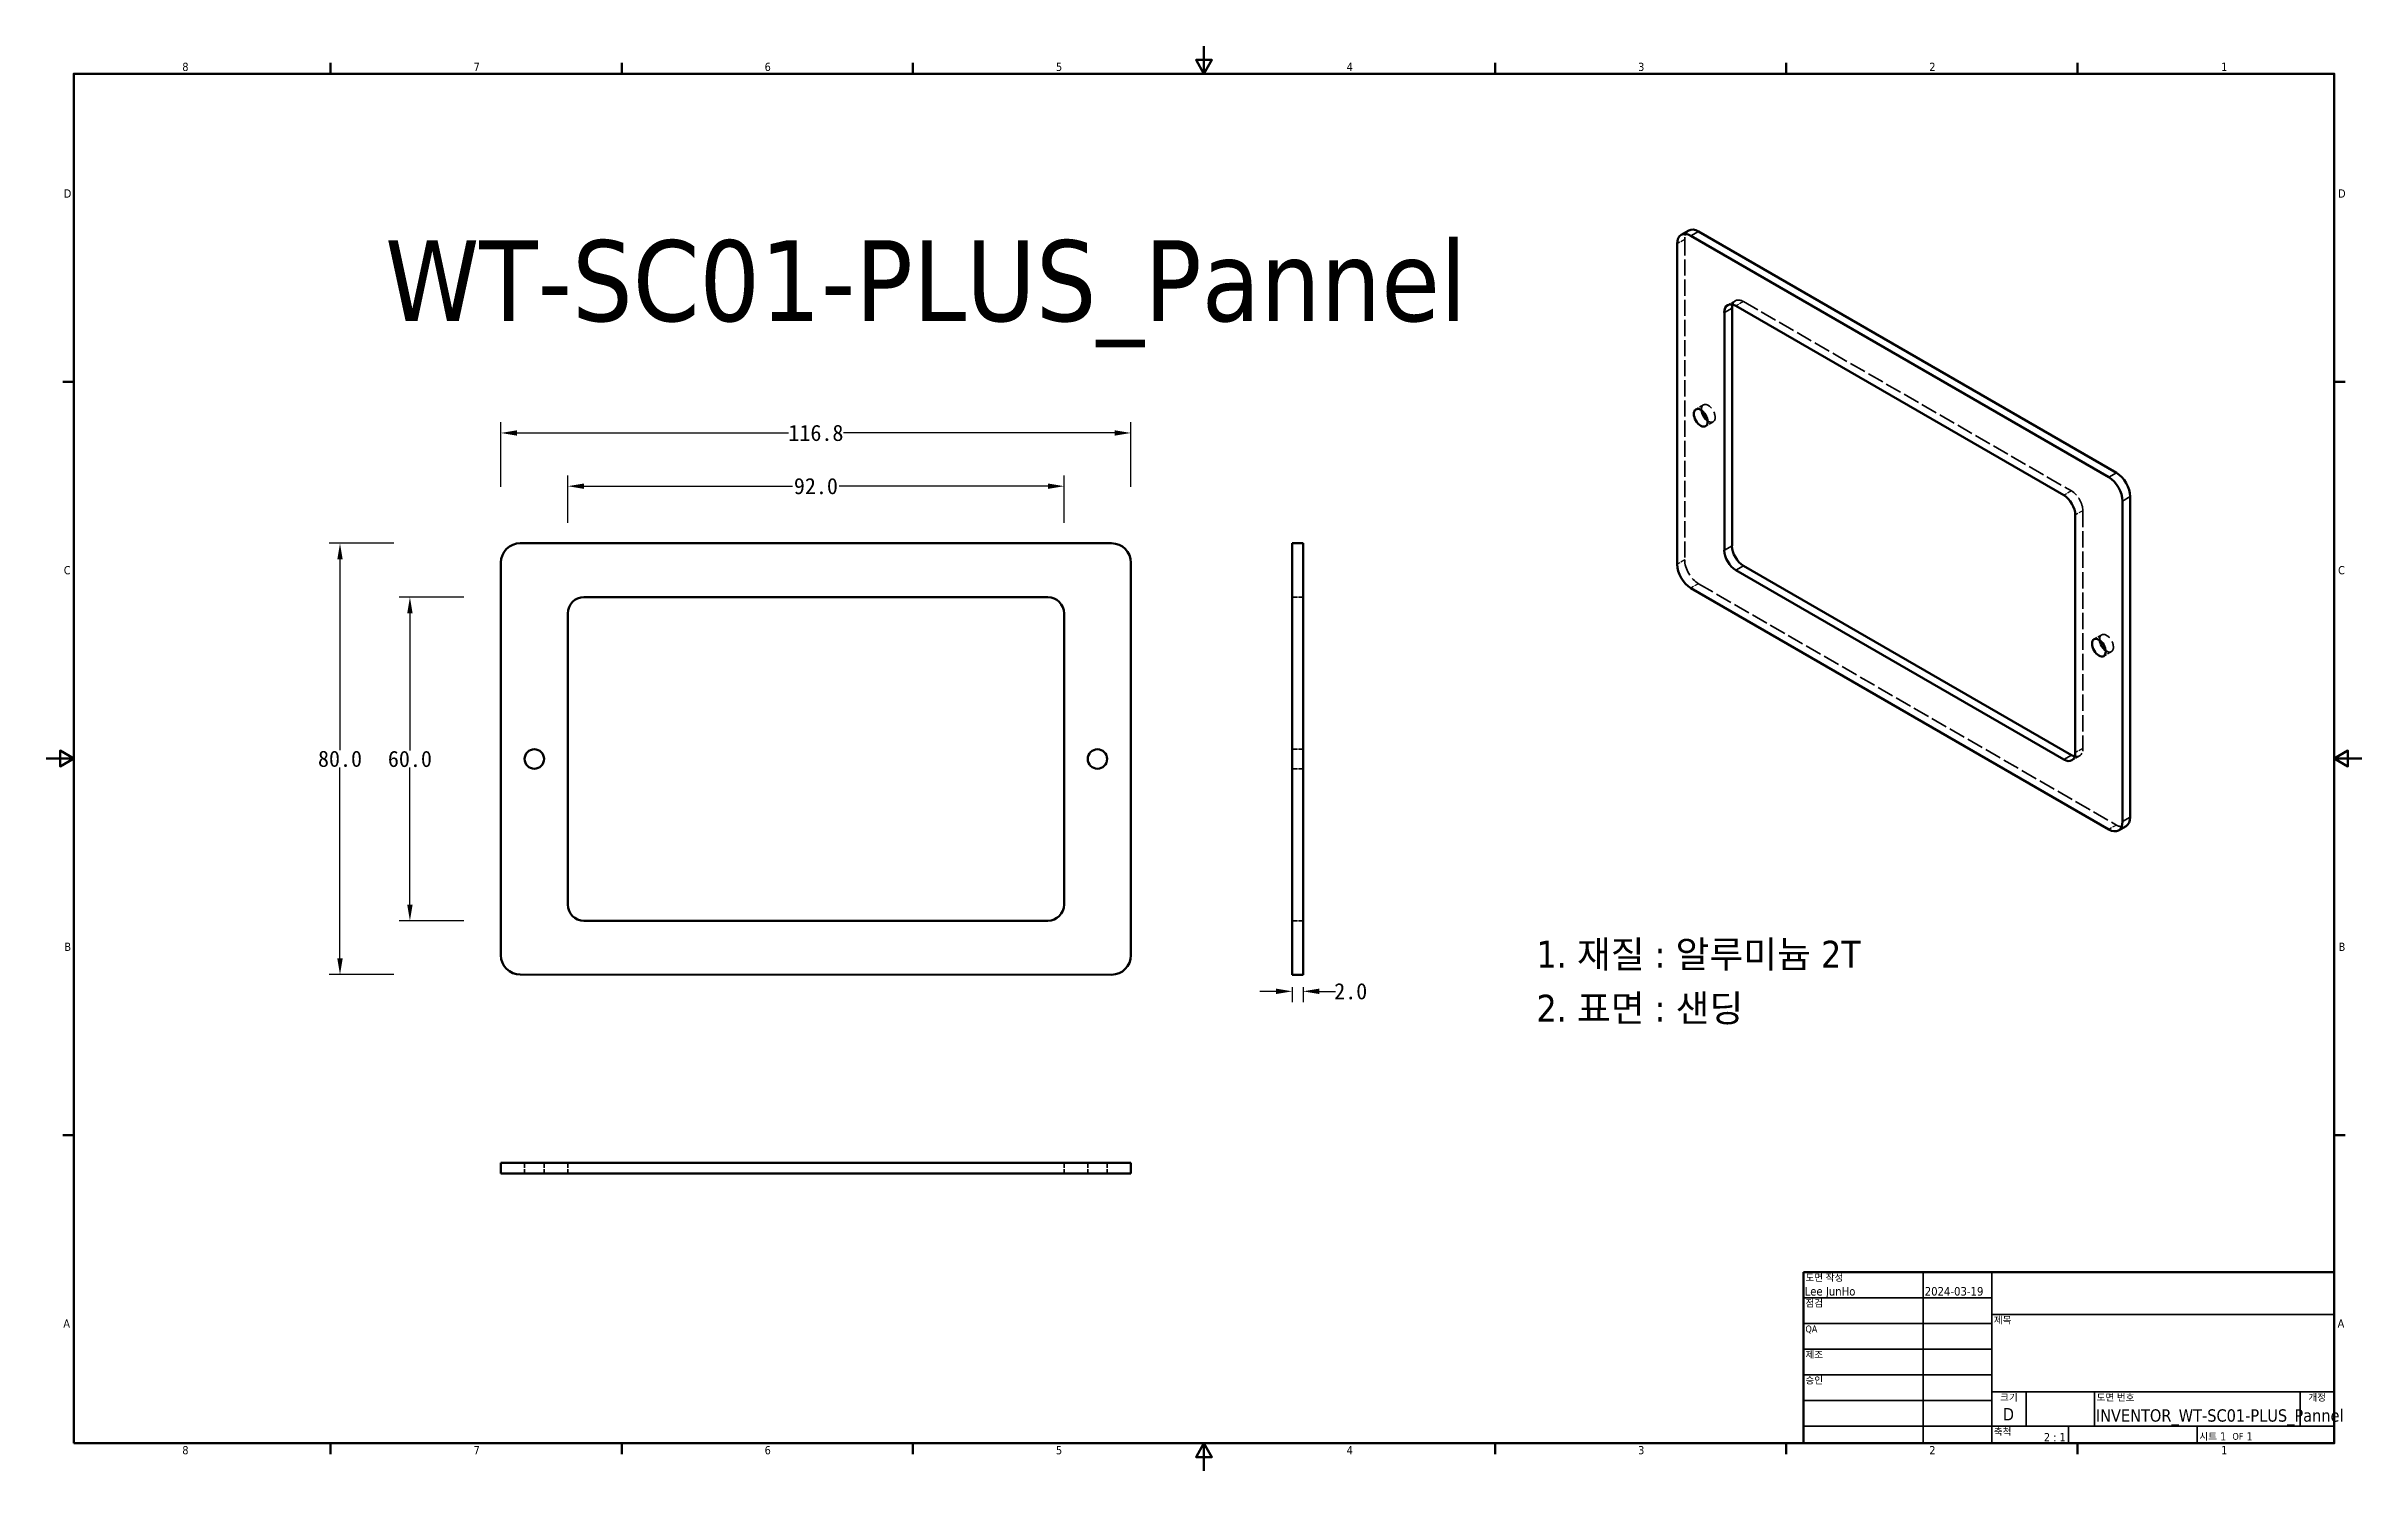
# Model space of a CAD drawing. Header units: millimetres. Extents: x -504 to -75, y -311 to -47.
import ezdxf
from ezdxf.enums import TextEntityAlignment as Align

# ---------------------------------------------------------------- set-up
doc = ezdxf.new("R2010")
doc.units = ezdxf.units.MM
doc.header["$LTSCALE"] = 0.666667
doc.linetypes.add('DASHED', pattern=[0.2067, 0.1654, -0.0413])
for name, color, linetype, lineweight in [('경계(ANSI)', 7, 'Continuous', 70), ('외형선(ANSI)', 7, 'Continuous', 50), ('은선 (ANSI)', 7, 'DASHED', 35), ('제목(ANSI)', 7, 'Continuous', 50), ('좁은 외형선(ANSI)', 7, 'Continuous', 35), ('좁은 은선 (ANSI)', 7, 'DASHED', 25)]:
    doc.layers.add(name, color=color, linetype=linetype, lineweight=lineweight)
doc.styles.add('주 텍스트 (ANSI)', font='tahoma.ttf')
doc.styles.add('텍스트 스타일30', font='tahoma.ttf')
doc.styles.add('텍스트 스타일38', font='tahoma.ttf')
doc.styles.add('텍스트 스타일39', font='tahoma.ttf')
doc.dimstyles.new('JunHo', dxfattribs={"dimtxt": 3, "dimasz": 3, "dimexe": 2, "dimexo": 0.0625, "dimgap": 0.09, "dimtad": 0, "dimtih": 1, "dimtoh": 1, "dimdec": 1, "dimzin": 0, "dimdsep": 46, "dimtxsty": 'Standard', "dimcen": 0.09, "dimadec": 0, "dimazin": 0, "dimtfac": 1, "dimtdec": 4, "dimtofl": 0, "dimtmove": 0, "dimatfit": 3, "dimfxl": 10, "dimfxlon": 1, "dimtolj": 1, "dimtzin": 0, "dimarcsym": 0})

# ---------------------------------------------------------------- blocks, each defined once
blk = doc.blocks.new('경계 기본 경계')
at = {"layer": '경계(ANSI)'}
for p, q in [((107.95, 533.4), (107.95, 537.46)), ((215.9, 533.4), (215.9, 537.46)), ((323.85, 533.4), (323.85, 537.46)), ((539.75, 533.4), (539.75, 537.46)), ((647.7, 533.4), (647.7, 537.46)), ((755.65, 533.4), (755.65, 537.46)), ((12.7, 419.1), (8.64, 419.1)), ((850.9, 419.1), (854.96, 419.1)), ((12.7, 139.7), (8.64, 139.7)), ((850.9, 139.7), (854.96, 139.7)), ((107.95, 25.4), (107.95, 21.34)), ((215.9, 25.4), (215.9, 21.34)), ((323.85, 25.4), (323.85, 21.34)), ((539.75, 25.4), (539.75, 21.34)), ((647.7, 25.4), (647.7, 21.34)), ((755.65, 25.4), (755.65, 21.34))]:
    blk.add_line(p, q, dxfattribs=at)
at = {"layer": '경계(ANSI)', "flags": 128}
for points in [[(431.8, 543.56), (431.8, 533.4), (428.87, 538.48), (434.73, 538.48), (431.8, 533.4)], [(12.7, 25.4), (12.7, 533.4), (850.9, 533.4), (850.9, 25.4), (12.7, 25.4)], [(2.54, 279.4), (12.7, 279.4), (7.62, 282.33), (7.62, 276.47), (12.7, 279.4)], [(861.06, 279.4), (850.9, 279.4), (855.98, 282.33), (855.98, 276.47), (850.9, 279.4)], [(431.8, 15.24), (431.8, 25.4), (428.87, 20.32), (434.73, 20.32), (431.8, 25.4)]]:
    blk.add_lwpolyline(points, dxfattribs=at)
at = {"layer": '경계(ANSI)', "char_height": 3.05, "attachment_point": 7, "style": '주 텍스트 (ANSI)'}
for s, insert in [('8', (52.98, 534.35)), ('7', (160.98, 534.42)), ('6', (268.9, 534.35)), ('5', (376.93, 534.35)), ('4', (484.71, 534.42)), ('3', (592.78, 534.35)), ('2', (700.75, 534.42)), ('1', (808.94, 534.42)), ('D', (9.04, 487.43)), ('D', (852.32, 487.43)), ('C', (9.04, 347.67)), ('C', (852.32, 347.67)), ('B', (9.23, 208.03)), ('B', (852.51, 208.03)), ('A', (8.86, 68.33)), ('A', (852.14, 68.33)), ('8', (52.98, 21.27)), ('7', (160.98, 21.34)), ('6', (268.9, 21.27)), ('5', (376.93, 21.27)), ('4', (484.71, 21.34)), ('3', (592.78, 21.27)), ('2', (700.75, 21.34)), ('1', (808.94, 21.34))]:
    blk.add_mtext(s, dxfattribs=dict(at, insert=insert))
blk = doc.blocks.new('제목 블록 ANSI - 대형')
at = {"layer": '제목(ANSI)'}
for p, q in [((127, 189.23), (127, 125.73)), ((323.85, 189.23), (127, 189.23)), ((323.85, 125.73), (323.85, 189.23)), ((127, 125.73), (323.85, 125.73))]:
    blk.add_line(p, q, dxfattribs=at)
at = {"layer": '제목(ANSI)', "lineweight": 35}
for p, q in [((171.45, 125.73), (171.45, 189.23)), ((196.85, 125.73), (196.85, 189.23)), ((127, 179.7), (196.85, 179.7)), ((196.85, 173.48), (323.85, 173.48)), ((127, 170.18), (196.85, 170.18)), ((127, 160.65), (196.85, 160.65)), ((127, 151.13), (196.85, 151.13)), ((127, 141.6), (196.85, 141.6)), ((323.85, 144.78), (196.85, 144.78)), ((209.55, 132.08), (209.55, 144.78)), ((234.95, 132.08), (234.95, 144.78)), ((311.15, 132.08), (311.15, 144.78)), ((196.85, 132.08), (127, 132.08)), ((323.85, 132.08), (196.85, 132.08)), ((225.3, 132.08), (225.3, 125.73)), ((273.05, 132.08), (273.05, 125.73))]:
    blk.add_line(p, q, dxfattribs=at)
at = {"layer": '제목(ANSI)', "style": '텍스트 스타일38'}
for s, p in [('도면 작성', (127.76, 188.47)), ('점검', (127.76, 178.94)), ('제목', (197.61, 172.72)), ('QA', (127.76, 169.42)), ('제조', (127.76, 159.89)), ('승인', (127.76, 150.37)), ('도면 번호', (235.71, 144.02)), ('축척', (197.61, 131.32))]:
    blk.add_text(s, height=2.54, dxfattribs=at).set_placement(p, align=Align.TOP_LEFT)
for s, p in [('크기', (203.2, 144.02)), ('개정', (317.5, 144.02))]:
    blk.add_text(s, height=2.54, dxfattribs=at).set_placement(p, align=Align.TOP_CENTER)
at = {"layer": '제목(ANSI)', "insert": (273.81, 126.49), "char_height": 3.048, "attachment_point": 7, "style": '주 텍스트 (ANSI)'}
blk.add_mtext('\\A1;\\fTahoma|b0|i0;\\H2.5400;시트\\fTahoma|b0|i0;\\H3.0480; 1  \\fTahoma|b0|i0;\\H2.5400;OF\\fTahoma|b0|i0;\\H3.0480; 1 ', dxfattribs=at)
at = {"layer": '제목(ANSI)'}
for tag, p, height, style in [('작성자_001', (127.44, 180.53), 3.17, '텍스트 스타일39'), ('작성_날짜_001', (171.98, 180.53), 3.17, '텍스트 스타일39'), ('시트_크기_001', (200.93, 134.24), 4.57, '텍스트 스타일30'), ('부품_번호_001', (235.49, 132.95), 4.57, '텍스트 스타일30'), ('초기_뷰_축척_001', (212.64, 126.56), 3.05, '주 텍스트 (ANSI)')]:
    blk.add_attdef(tag, p, '', height=height, dxfattribs=dict(at, style=style))
at = {"layer": '제목(ANSI)', "style": '텍스트 스타일39'}
for tag, p in [('회사', (260.35, 181.36)), ('리비전_번호', (317.5, 136.52))]:
    blk.add_attdef(tag, text='', height=3.17, dxfattribs=at).set_placement(p, align=Align.MIDDLE_CENTER)
for tag, p in [('점검자', (127.76, 170.94)), ('점검_날짜', (172.21, 170.94)), ('제조_승인자', (127.76, 151.89)), ('제조_승인_날짜', (172.21, 151.89)), ('엔지니어링_승인자', (127.76, 142.37)), ('엔지니어링_승인_날짜', (172.21, 142.37))]:
    blk.add_attdef(tag, text='', height=3.17, dxfattribs=at).set_placement(p, align=Align.BOTTOM_LEFT)
at = {"layer": '제목(ANSI)', "style": '텍스트 스타일30'}
blk.add_attdef('제목', text='', height=4.57, dxfattribs=at).set_placement((197.61, 158.06), align=Align.MIDDLE_LEFT)
blk = doc.blocks.new('*D11')
at = {"color": 0, "lineweight": -2, "transparency": 16777216}
for p, q in [((-419.67, -128.57), (-419.67, -116.57)), ((-416.67, -118.57), (-366.36, -118.57)), ((-305.87, -118.57), (-356.18, -118.57)), ((-302.87, -128.57), (-302.87, -116.57))]:
    blk.add_line(p, q, dxfattribs=at)
at = {"color": 0, "transparency": 16777216}
for points in [[(-416.67, -118.07), (-416.67, -119.07), (-419.67, -118.57)], [(-305.87, -118.07), (-305.87, -119.07), (-302.87, -118.57)]]:
    blk.add_solid(points, dxfattribs=at)
at = {"layer": 'Defpoints', "color": 0, "transparency": 16777216}
for p in [(-302.87, -118.57), (-419.67, -133.8), (-302.87, -133.82)]:
    blk.add_point(p, dxfattribs=at)
at = {"color": 0, "transparency": 16777216, "insert": (-361.27, -118.57), "char_height": 3, "attachment_point": 5}
blk.add_mtext('\\A1;116.8', dxfattribs=at)
blk = doc.blocks.new('*D12')
at = {"color": 0, "lineweight": -2, "transparency": 16777216}
for p, q in [((-407.27, -135.23), (-407.27, -126.44)), ((-404.27, -128.44), (-365.61, -128.44)), ((-318.27, -128.44), (-356.93, -128.44)), ((-315.27, -135.23), (-315.27, -126.44))]:
    blk.add_line(p, q, dxfattribs=at)
at = {"color": 0, "transparency": 16777216}
for points in [[(-404.27, -127.94), (-404.27, -128.94), (-407.27, -128.44)], [(-318.27, -127.94), (-318.27, -128.94), (-315.27, -128.44)]]:
    blk.add_solid(points, dxfattribs=at)
at = {"layer": 'Defpoints', "color": 0, "transparency": 16777216}
for p in [(-315.27, -128.44), (-407.27, -135.29), (-315.27, -135.29)]:
    blk.add_point(p, dxfattribs=at)
at = {"color": 0, "transparency": 16777216, "insert": (-361.27, -128.44), "char_height": 3, "attachment_point": 5}
blk.add_mtext('\\A1;92.0', dxfattribs=at)
blk = doc.blocks.new('*D13')
at = {"color": 0, "lineweight": -2, "transparency": 16777216}
for p, q in [((-439.5, -139.01), (-451.5, -139.01)), ((-449.5, -142.01), (-449.5, -177.42)), ((-449.5, -216.01), (-449.5, -180.6)), ((-439.5, -219.01), (-451.5, -219.01))]:
    blk.add_line(p, q, dxfattribs=at)
at = {"color": 0, "transparency": 16777216}
for points in [[(-450, -142.01), (-449, -142.01), (-449.5, -139.01)], [(-450, -216.01), (-449, -216.01), (-449.5, -219.01)]]:
    blk.add_solid(points, dxfattribs=at)
at = {"layer": 'Defpoints', "color": 0, "transparency": 16777216}
for p in [(-435.65, -139.01), (-449.5, -219.01), (-435.65, -219.01)]:
    blk.add_point(p, dxfattribs=at)
at = {"color": 0, "transparency": 16777216, "insert": (-449.5, -179.01), "char_height": 3, "attachment_point": 5}
blk.add_mtext('\\A1;80.0', dxfattribs=at)
blk = doc.blocks.new('*D14')
at = {"color": 0, "lineweight": -2, "transparency": 16777216}
for p, q in [((-426.54, -149.03), (-438.54, -149.03)), ((-436.54, -152.03), (-436.54, -177.44)), ((-436.54, -206.03), (-436.54, -180.62)), ((-426.54, -209.03), (-438.54, -209.03))]:
    blk.add_line(p, q, dxfattribs=at)
at = {"color": 0, "transparency": 16777216}
for points in [[(-437.04, -152.03), (-436.04, -152.03), (-436.54, -149.03)], [(-437.04, -206.03), (-436.04, -206.03), (-436.54, -209.03)]]:
    blk.add_solid(points, dxfattribs=at)
at = {"layer": 'Defpoints', "color": 0, "transparency": 16777216}
for p in [(-424.87, -149.03), (-436.54, -209.03), (-424.87, -209.03)]:
    blk.add_point(p, dxfattribs=at)
at = {"color": 0, "transparency": 16777216, "insert": (-436.54, -179.03), "char_height": 3, "attachment_point": 5}
blk.add_mtext('\\A1;60.0', dxfattribs=at)
blk = doc.blocks.new('*D15')
at = {"color": 0, "lineweight": -2, "transparency": 16777216}
for p, q in [((-275.96, -222.12), (-278.96, -222.12)), ((-272.96, -221.33), (-272.96, -224.12)), ((-270.96, -221.33), (-270.96, -224.12)), ((-267.96, -222.12), (-264.96, -222.12))]:
    blk.add_line(p, q, dxfattribs=at)
at = {"color": 0, "transparency": 16777216}
for points in [[(-275.96, -221.62), (-275.96, -222.62), (-272.96, -222.12)], [(-267.96, -221.62), (-267.96, -222.62), (-270.96, -222.12)]]:
    blk.add_solid(points, dxfattribs=at)
at = {"layer": 'Defpoints', "color": 0, "transparency": 16777216}
for p in [(-272.96, -221.26), (-270.96, -221.26), (-270.96, -222.12)]:
    blk.add_point(p, dxfattribs=at)
at = {"color": 0, "transparency": 16777216, "insert": (-262.12, -222.12), "char_height": 3, "attachment_point": 5}
blk.add_mtext('\\A1;2.0', dxfattribs=at)

msp = doc.modelspace()

# ---------------------------------------------------------------- linework, layer by layer
at = {"layer": '외형선(ANSI)'}
for p, q in [((-199.45, -81.02), (-200.87, -81.84)), ((-120.16, -125.96), (-197.65, -81.2)), ((-201.61, -83.49), (-201.61, -142.93)), ((-121.57, -126.78), (-199.07, -82.02)), ((-192.85, -140.33), (-192.85, -96.24)), ((-191.43, -139.52), (-191.43, -95.43)), ((-190.73, -95.02), (-129.91, -130.13)), ((-119.02, -190.63), (-119.02, -131.19)), ((-117.61, -189.81), (-117.61, -130.37)), ((-127.79, -133.8), (-127.79, -177.89)), ((-306.47, -139.03), (-416.07, -139.01)), ((-270.96, -139.01), (-272.96, -139.01)), ((-272.96, -139.03), (-272.96, -139.01)), ((-272.96, -139.03), (-272.96, -142.63)), ((-270.96, -139.03), (-270.96, -139.01)), ((-270.96, -139.03), (-270.96, -142.63)), ((-419.67, -142.61), (-419.67, -215.41)), ((-302.87, -215.43), (-302.87, -142.63)), ((-272.96, -215.43), (-272.96, -142.63)), ((-270.96, -215.43), (-270.96, -142.63)), ((-129.91, -179.12), (-190.73, -144.01)), ((-128.5, -178.3), (-189.31, -143.19)), ((-404.27, -149.03), (-318.27, -149.03)), ((-199.07, -147.34), (-121.57, -192.1)), ((-407.27, -206.03), (-407.27, -152.03)), ((-315.27, -152.03), (-315.27, -206.03)), ((-118.36, -191.46), (-119.77, -192.28)), ((-318.27, -209.03), (-404.27, -209.03)), ((-272.96, -215.43), (-272.96, -219.03)), ((-270.96, -215.43), (-270.96, -219.03)), ((-416.07, -219.01), (-306.47, -219.03)), ((-270.96, -219.03), (-272.96, -219.03)), ((-416.07, -253.92), (-419.67, -253.92)), ((-419.67, -255.92), (-419.67, -253.92)), ((-416.07, -255.92), (-419.67, -255.92)), ((-416.07, -253.92), (-306.47, -253.92)), ((-416.07, -255.92), (-306.47, -255.92)), ((-302.87, -253.92), (-306.47, -253.92)), ((-302.87, -255.92), (-306.47, -255.92)), ((-302.87, -255.92), (-302.87, -253.92))]:
    msp.add_line(p, q, dxfattribs=at)
for centre in [(-413.47, -179.03), (-309.07, -179.03)]:
    msp.add_circle(centre, 1.8, dxfattribs=at)
for centre, radius, start, end in [((-416.07, -142.61), 3.6, 90, 180), ((-306.47, -142.63), 3.6, 0, 90), ((-404.27, -152.03), 3, 90, 180), ((-318.27, -152.03), 3, 0, 90), ((-404.27, -206.03), 3, 180, 270), ((-318.27, -206.03), 3, 270, 0), ((-416.07, -215.41), 3.6, 180, 270), ((-306.47, -215.43), 3.6, 270, 0)]:
    msp.add_arc(centre, radius, start, end, dxfattribs=at)
for centre, major_axis, start_param, end_param in [((-197.65, -84.14), (-1.8, 3.12), 5.497787, 6.283185), ((-199.07, -84.96), (-1.8, 3.12), 5.497787, 7.068583), ((-190.73, -97.47), (-1.5, 2.6), 5.497787, 7.068583), ((-189.31, -96.65), (-1.5, 2.6), 0.490883, 0.785398), ((-195.82, -114.94), (-0.9, 1.56), 0.903785, 2.237807), ((-121.57, -129.72), (-1.8, 3.12), 3.926991, 5.497787), ((-120.16, -128.9), (-1.8, 3.12), 3.926991, 5.497787), ((-129.91, -132.58), (1.5, -2.6), 0.785398, 2.356194), ((-190.73, -141.56), (-1.5, 2.6), 0.785398, 2.356194), ((-189.31, -140.74), (-1.5, 2.6), 0.785398, 2.356194), ((-199.07, -144.4), (1.8, -3.12), 3.926991, 5.497787), ((-121.99, -157.56), (-0.9, 1.56), 0.903785, 2.237807), ((-129.91, -176.67), (1.5, -2.6), 5.497787, 7.068583), ((-128.5, -175.85), (-1.5, 2.6), 2.356194, 2.65071), ((-121.57, -189.16), (1.8, -3.12), 5.497787, 7.068583), ((-120.16, -188.34), (1.8, -3.12), 0, 0.785398)]:
    msp.add_ellipse(centre, major_axis=major_axis, ratio=0.57735, start_param=start_param, end_param=end_param, dxfattribs=at)
for centre in [(-197.23, -115.76), (-123.41, -158.38)]:
    msp.add_ellipse(centre, major_axis=(-0.9, 1.56), ratio=0.57735, dxfattribs=at)
at = {"layer": '은선 (ANSI)', "ltscale": 27.092405}
msp.add_line((-200.2, -82.67), (-200.2, -142.11), dxfattribs=at)
at = {"layer": '은선 (ANSI)', "ltscale": 7.618686}
for p, q in [((-190.81, -94.05), (-192.23, -94.87)), ((-196.72, -113.38), (-198.13, -114.2)), ((-194.92, -116.5), (-196.33, -117.32)), ((-270.96, -149.03), (-272.96, -149.03)), ((-122.89, -156), (-124.31, -156.82)), ((-121.09, -159.12), (-122.51, -159.94)), ((-270.96, -177.23), (-272.96, -177.23)), ((-127, -178.45), (-128.41, -179.27)), ((-270.96, -180.83), (-272.96, -180.83)), ((-270.96, -209.03), (-272.96, -209.03)), ((-415.27, -255.92), (-415.27, -253.92)), ((-411.67, -255.92), (-411.67, -253.92)), ((-407.27, -255.92), (-407.27, -253.92)), ((-315.27, -255.92), (-315.27, -253.92)), ((-310.87, -255.92), (-310.87, -253.92)), ((-307.27, -255.92), (-307.27, -253.92))]:
    msp.add_line(p, q, dxfattribs=at)
at = {"layer": '은선 (ANSI)', "ltscale": 27.737461}
msp.add_line((-189.31, -94.2), (-128.5, -129.31), dxfattribs=at)
at = {"layer": '은선 (ANSI)', "ltscale": 27.499809}
msp.add_line((-126.38, -132.99), (-126.38, -177.08), dxfattribs=at)
at = {"layer": '은선 (ANSI)', "ltscale": 27.907213}
msp.add_line((-197.65, -146.52), (-120.16, -191.28), dxfattribs=at)
at = {"layer": '은선 (ANSI)', "ltscale": 10.770705}
for centre, major_axis, start_param, end_param in [((-197.65, -84.14), (-1.8, 3.12), 0, 0.785398), ((-120.16, -188.34), (1.8, -3.12), 5.497787, 6.283185)]:
    msp.add_ellipse(centre, major_axis=major_axis, ratio=0.57735, start_param=start_param, end_param=end_param, dxfattribs=at)
at = {"layer": '은선 (ANSI)', "ltscale": 14.585466}
for centre, major_axis, start_param, end_param in [((-189.31, -96.65), (-1.5, 2.6), 5.497787, 6.774068), ((-128.5, -175.85), (1.5, -2.6), 5.792303, 7.068583)]:
    msp.add_ellipse(centre, major_axis=major_axis, ratio=0.57735, start_param=start_param, end_param=end_param, dxfattribs=at)
at = {"layer": '은선 (ANSI)', "ltscale": 28.732441}
for centre in [(-195.82, -114.94), (-121.99, -157.56)]:
    msp.add_ellipse(centre, major_axis=(-0.9, 1.56), ratio=0.57735, start_param=2.237807, end_param=7.18697, dxfattribs=at)
at = {"layer": '은선 (ANSI)', "ltscale": 22.798204}
msp.add_ellipse((-128.5, -131.76), major_axis=(1.5, -2.6), ratio=0.57735, start_param=0.785398, end_param=2.356194, dxfattribs=at)
at = {"layer": '은선 (ANSI)', "ltscale": 27.357845}
msp.add_ellipse((-197.65, -143.58), major_axis=(1.8, -3.12), ratio=0.57735, start_param=3.926991, end_param=5.497787, dxfattribs=at)
at = {"layer": '좁은 외형선(ANSI)'}
for p, q in [((-197.65, -81.2), (-199.07, -82.02)), ((-191.43, -95.43), (-192.85, -96.24)), ((-120.16, -125.96), (-121.57, -126.78)), ((-117.61, -130.37), (-119.02, -131.19)), ((-191.43, -139.52), (-192.85, -140.33)), ((-189.31, -143.19), (-190.73, -144.01)), ((-128.5, -178.3), (-129.91, -179.12)), ((-117.61, -189.81), (-119.02, -190.63))]:
    msp.add_line(p, q, dxfattribs=at)
at = {"layer": '좁은 은선 (ANSI)', "ltscale": 7.618686}
for p, q in [((-200.2, -82.67), (-201.61, -83.49)), ((-189.31, -94.2), (-190.73, -95.02)), ((-128.5, -129.31), (-129.91, -130.13)), ((-126.38, -132.99), (-127.79, -133.8)), ((-200.2, -142.11), (-201.61, -142.93)), ((-197.65, -146.52), (-199.07, -147.34)), ((-126.38, -177.08), (-127.79, -177.89)), ((-120.16, -191.28), (-121.57, -192.1))]:
    msp.add_line(p, q, dxfattribs=at)

# ---------------------------------------------------------------- block references
at = {"xscale": 0.5, "yscale": 0.5, "zscale": 0.5}
msp.add_blockref('경계 기본 경계', (-505.22, -318.64), dxfattribs=at)
ref = msp.add_blockref('제목 블록 ANSI - 대형', (-241.69, -368.8), dxfattribs=dict(xscale=0.5, yscale=0.5, zscale=0.5))
ref.add_attrib('작성자_001', 'Lee JunHo', (-177.97, -278.54), dxfattribs={"layer": '제목(ANSI)', "height": 1.587, "style": '텍스트 스타일39'})
ref.add_attrib('작성_날짜_001', '2024-03-19', (-155.7, -278.54), dxfattribs={"layer": '제목(ANSI)', "height": 1.587, "style": '텍스트 스타일39'})
ref.add_attrib('부품_번호_001', 'INVENTOR_WT-SC01-PLUS_Pannel', (-123.98, -301.92), dxfattribs={"layer": '제목(ANSI)', "height": 2.286, "style": '텍스트 스타일30'})
ref.add_attrib('시트_크기_001', 'D', (-141.23, -301.69), dxfattribs={"layer": '제목(ANSI)', "height": 2.29, "style": '텍스트 스타일30'})
ref.add_attrib('초기_뷰_축척_001', '2 : 1', (-133.6, -305.56), dxfattribs={"layer": '제목(ANSI)', "height": 1.524, "style": '주 텍스트 (ANSI)'})

# ---------------------------------------------------------------- texts
at = {"style": '주 텍스트 (ANSI)'}
for s, height, p in [('WT-SC01-PLUS_Pannel', 15, (-441.15, -97.82)), ('1. 재질 : 알루미늄 2T', 5, (-227.68, -217.74)), ('2. 표면 : 샌딩', 5, (-227.68, -227.75))]:
    msp.add_text(s, height=height, dxfattribs=at).set_placement(p)

# ---------------------------------------------------------------- dimensions: what is measured, and where the dimension line sits
for base, p1, p2, picture, middle in [((-302.87, -118.57), (-419.67, -133.8), (-302.87, -133.82), '*D11', (-361.27, -118.57)), ((-315.27, -128.44), (-407.27, -135.29), (-315.27, -135.29), '*D12', (-361.27, -128.44)), ((-270.96, -222.12), (-272.96, -221.26), (-270.96, -221.26), '*D15', (-262.12, -222.12))]:
    dim = msp.add_linear_dim(base=base, p1=p1, p2=p2, dimstyle='JunHo')
    dim.commit()
    dim.dimension.update_dxf_attribs({"geometry": picture, "text_midpoint": middle})
for base, p1, p2, picture, middle in [((-449.5, -219.01), (-435.65, -139.01), (-435.65, -219.01), '*D13', (-449.5, -179.01)), ((-436.54, -209.03), (-424.87, -149.03), (-424.87, -209.03), '*D14', (-436.54, -179.03))]:
    dim = msp.add_linear_dim(base=base, p1=p1, p2=p2, angle=90, dimstyle='JunHo')
    dim.commit()
    dim.dimension.update_dxf_attribs({"geometry": picture, "text_midpoint": middle})

doc.saveas('drawing.dxf')
